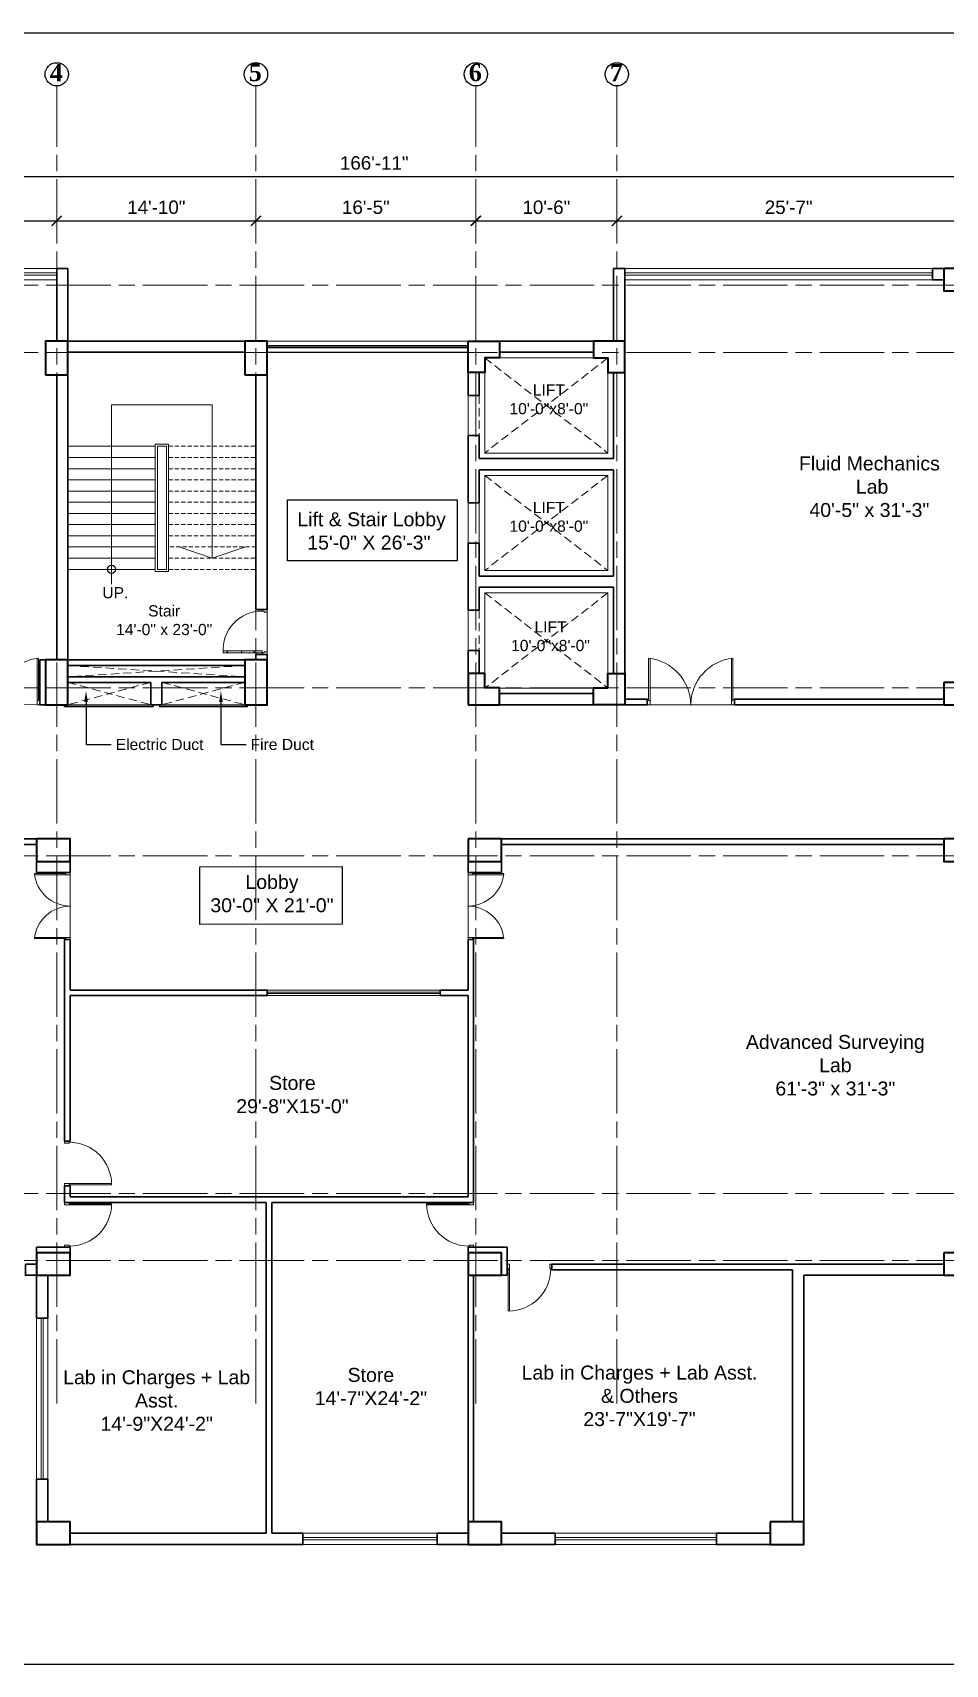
# Model space of a CAD drawing. Header units: inches. Extents: x -12 to 20935469, y -1604 to 24729220.
# Drawn here: x 20856712 to 20857528, y 24721123 to 24722582 of the extents above; entities that cross this region are included whole.
import ezdxf
from ezdxf import colors
from ezdxf.entities.mleader import LeaderData, LeaderLine
from ezdxf.math import Vec2, Vec3

# ---------------------------------------------------------------- set-up
doc = ezdxf.new("R2010")
doc.units = ezdxf.units.IN
doc.header["$LTSCALE"] = 0.03
doc.header["$MEASUREMENT"] = 0
doc.header["$PDMODE"] = 32
doc.header["$PDSIZE"] = 15
doc.linetypes.add('ACAD_ISO08W100', pattern=[36, 24, -3, 6, -3])
doc.linetypes.add('DASHED2', pattern=[0.375, 0.25, -0.125])
for name, color, linetype, lineweight in [('column', 1, 'Continuous', 40), ('Dim Line', 252, 'Continuous', 13), ('Door', 7, 'Continuous', 18), ('Dot', 253, 'Continuous', 0), ('Gas', 21, 'Continuous', 5), ('Grid Line', 252, 'Continuous', 18), ('Hatch', 253, 'Continuous', 15), ('Main Wall', 7, 'Continuous', 30), ('RAIL', 23, 'Continuous', 13), ('STAIR', 46, 'Continuous', 15), ('wind.', 150, 'Continuous', 20)]:
    doc.layers.add(name, color=color, linetype=linetype, lineweight=lineweight)
doc.layers.add('FUR', color=251, linetype='Continuous')
doc.layers.add('TEXT', color=7, linetype='Continuous')
doc.styles.add('2', font='swisscl.ttf')
doc.styles.add('RomanS', font='arial.ttf', dxfattribs={"height": 12})
doc.styles.get("Standard").update_dxf_attribs({"font": 'timesbd.ttf'})
doc.dimstyles.new('Aec_Arch_I', dxfattribs={"dimscale": 96, "dimtxt": 12, "dimasz": 0.09375, "dimexe": 0.125, "dimexo": 0.125, "dimgap": 0.0625, "dimtad": 1, "dimdec": 0, "dimzin": 3, "dimdsep": 46, "dimlunit": 4, "dimtxsty": 'RomanS', "dimblk1": 'ARCHTICK', "dimblk2": 'ARCHTICK', "dimsah": 1, "dimcen": 0.09375, "dimdle": 0.125, "dimadec": 0, "dimazin": 0, "dimtfac": 0.75, "dimtdec": 0, "dimtmove": 2, "dimatfit": 3, "dimldrblk": 'ARCHTICK', "dimfxl": 1, "dimfrac": 1, "dimtolj": 1, "dimtzin": 0, "dimarcsym": 0})

# ---------------------------------------------------------------- blocks, each defined once
blk = doc.blocks.new('Door_45')
at = {"layer": 'Door'}
for p, q in [((1.5, 5), (1.5, 44)), ((1.5, 40), (2.2, 40)), ((2.2, 40), (2.2, 39.5)), ((2.2, 39.5), (2.7, 39.5)), ((2.7, 39.5), (2.7, 40)), ((2.7, 40), (3.5, 40)), ((3.5, 44), (3.5, 5)), ((1.5, 25.8), (2.2, 25.8)), ((2.2, 25.8), (2.2, 25.3)), ((2.2, 25.3), (2.7, 25.3)), ((2.7, 25.8), (3.5, 25.8)), ((2.7, 25.3), (2.7, 25.8)), ((0, 0), (0, 5)), ((0, 5), (1.5, 5)), ((1.5, 12.6), (2.2, 12.6)), ((3.5, 5), (1.5, 5)), ((1.5, 5), (1.5, 3)), ((1.5, 3), (2.5, 3)), ((2.2, 12.6), (2.2, 13.1)), ((2.2, 13.1), (2.7, 13.1)), ((2.5, 3), (2.5, 0)), ((2.7, 13.1), (2.7, 12.6)), ((2.7, 12.6), (3.5, 12.6)), ((42.5, 3), (42.5, 0)), ((43.5, 3), (42.5, 3)), ((45, 5), (43.5, 5)), ((43.5, 5), (43.5, 3)), ((45, 0), (45, 5)), ((2.5, 0), (0, 0)), ((42.5, 0), (45, 0))]:
    blk.add_line(p, q, dxfattribs=at)
blk.add_arc((4.7, 5.3), 38.8, 359.6233, 94.6685, dxfattribs=at)
blk = doc.blocks.new('$D40')
at = {"layer": 'Door'}
for p, q in [((1, 4), (1, 42)), ((2, 0), (2, 42)), ((1, 5), (0, 5)), ((2, 0), (0, 0)), ((2, 4), (1, 4)), ((39, 4), (38, 4)), ((38, 4), (38, 0)), ((40, 0), (38, 0)), ((40, 5), (39, 5)), ((39, 5), (39, 4))]:
    blk.add_line(p, q, dxfattribs=at)
blk.add_arc((1, 4), 38, 0, 90, dxfattribs=at)
blk = doc.blocks.new('_ArchTick')
at = {"color": 0, "linetype": 'ByBlock', "lineweight": 35, "const_width": 0.15}
blk.add_lwpolyline([(-0.5, -0.5), (0.5, 0.5)], dxfattribs=at)
blk = doc.blocks.new('*D8')
at = {"layer": 'Defpoints', "color": 0, "transparency": 16777216}
for p in [(20831396.3, 24724578.2), (20831666.3, 24724578.2), (20831666.3, 24724578.2)]:
    blk.add_point(p, dxfattribs=at)
at = {"layer": 'Dim Line', "color": 0, "lineweight": -2, "transparency": 16777216}
blk.add_line((20831384.3, 24724578.2), (20831678.3, 24724578.2), dxfattribs=at)
at = {"layer": 'Dim Line', "color": 0, "lineweight": -2, "transparency": 16777216, "xscale": 9, "yscale": 9, "zscale": 9, "rotation": 180}
blk.add_blockref('_ArchTick', (20831396.3, 24724578.2), dxfattribs=at)
at = {"layer": 'Dim Line', "color": 0, "lineweight": -2, "transparency": 16777216, "xscale": 9, "yscale": 9, "zscale": 9}
blk.add_blockref('_ArchTick', (20831666.3, 24724578.2), dxfattribs=at)
at = {"layer": 'Dim Line', "color": 0, "transparency": 16777216, "insert": (20831531.3, 24724590.3), "char_height": 12, "attachment_point": 5, "style": 'RomanS'}
blk.add_mtext('\\A1;22\'-6"', dxfattribs=at)
blk = doc.blocks.new('*D9')
at = {"layer": 'Defpoints', "color": 0, "transparency": 16777216}
for p in [(20831666.3, 24724578.2), (20831844.3, 24724578.2), (20831844.3, 24724578.2)]:
    blk.add_point(p, dxfattribs=at)
at = {"layer": 'Dim Line', "color": 0, "lineweight": -2, "transparency": 16777216}
blk.add_line((20831654.3, 24724578.2), (20831856.3, 24724578.2), dxfattribs=at)
at = {"layer": 'Dim Line', "color": 0, "lineweight": -2, "transparency": 16777216, "xscale": 9, "yscale": 9, "zscale": 9, "rotation": 180}
blk.add_blockref('_ArchTick', (20831666.3, 24724578.2), dxfattribs=at)
at = {"layer": 'Dim Line', "color": 0, "lineweight": -2, "transparency": 16777216, "xscale": 9, "yscale": 9, "zscale": 9}
blk.add_blockref('_ArchTick', (20831844.3, 24724578.2), dxfattribs=at)
at = {"layer": 'Dim Line', "color": 0, "transparency": 16777216, "insert": (20831755.3, 24724590.3), "char_height": 12, "attachment_point": 5, "style": 'RomanS'}
blk.add_mtext('\\A1;14\'-10"', dxfattribs=at)
blk = doc.blocks.new('*D21')
at = {"layer": 'Defpoints', "color": 0, "transparency": 16777216}
for p in [(20831844.3, 24724578.2), (20832040.8, 24724578.2), (20832040.8, 24724578.2)]:
    blk.add_point(p, dxfattribs=at)
at = {"layer": 'Dim Line', "color": 0, "lineweight": -2, "transparency": 16777216}
for p, q in [((20831832.3, 24724578.2), (20832052.8, 24724578.2)), ((20831844.3, 24724566.2), (20831844.3, 24724566.2)), ((20832040.8, 24724566.2), (20832040.8, 24724566.2))]:
    blk.add_line(p, q, dxfattribs=at)
at = {"layer": 'Dim Line', "color": 0, "lineweight": -2, "transparency": 16777216, "xscale": 9, "yscale": 9, "zscale": 9, "rotation": 180}
blk.add_blockref('_ArchTick', (20831844.3, 24724578.2), dxfattribs=at)
at = {"layer": 'Dim Line', "color": 0, "lineweight": -2, "transparency": 16777216, "xscale": 9, "yscale": 9, "zscale": 9}
blk.add_blockref('_ArchTick', (20832040.8, 24724578.2), dxfattribs=at)
at = {"layer": 'Dim Line', "color": 0, "transparency": 16777216, "insert": (20831942.5, 24724590.3), "char_height": 12, "attachment_point": 5, "style": 'RomanS'}
blk.add_mtext('\\A1;16\'-5"', dxfattribs=at)
blk = doc.blocks.new('*D22')
at = {"layer": 'Defpoints', "color": 0, "transparency": 16777216}
for p in [(20832040.8, 24724578.2), (20832166.8, 24724578.2), (20832166.8, 24724578.2)]:
    blk.add_point(p, dxfattribs=at)
at = {"layer": 'Dim Line', "color": 0, "lineweight": -2, "transparency": 16777216}
for p, q in [((20832028.8, 24724578.2), (20832178.8, 24724578.2)), ((20832040.8, 24724566.2), (20832040.8, 24724566.2)), ((20832166.8, 24724566.2), (20832166.8, 24724566.2))]:
    blk.add_line(p, q, dxfattribs=at)
at = {"layer": 'Dim Line', "color": 0, "lineweight": -2, "transparency": 16777216, "xscale": 9, "yscale": 9, "zscale": 9, "rotation": 180}
blk.add_blockref('_ArchTick', (20832040.8, 24724578.2), dxfattribs=at)
at = {"layer": 'Dim Line', "color": 0, "lineweight": -2, "transparency": 16777216, "xscale": 9, "yscale": 9, "zscale": 9}
blk.add_blockref('_ArchTick', (20832166.8, 24724578.2), dxfattribs=at)
at = {"layer": 'Dim Line', "color": 0, "transparency": 16777216, "insert": (20832103.8, 24724590.3), "char_height": 12, "attachment_point": 5, "style": 'RomanS'}
blk.add_mtext('\\A1;10\'-6"', dxfattribs=at)
blk = doc.blocks.new('*D23')
at = {"layer": 'Defpoints', "color": 0, "transparency": 16777216}
for p in [(20832166.8, 24724578.2), (20832473.8, 24724578.2), (20832473.8, 24724578.2)]:
    blk.add_point(p, dxfattribs=at)
at = {"layer": 'Dim Line', "color": 0, "lineweight": -2, "transparency": 16777216}
for p, q in [((20832154.8, 24724578.2), (20832485.8, 24724578.2)), ((20832166.8, 24724566.2), (20832166.8, 24724566.2)), ((20832473.8, 24724566.2), (20832473.8, 24724566.2))]:
    blk.add_line(p, q, dxfattribs=at)
at = {"layer": 'Dim Line', "color": 0, "lineweight": -2, "transparency": 16777216, "xscale": 9, "yscale": 9, "zscale": 9, "rotation": 180}
blk.add_blockref('_ArchTick', (20832166.8, 24724578.2), dxfattribs=at)
at = {"layer": 'Dim Line', "color": 0, "lineweight": -2, "transparency": 16777216, "xscale": 9, "yscale": 9, "zscale": 9}
blk.add_blockref('_ArchTick', (20832473.8, 24724578.2), dxfattribs=at)
at = {"layer": 'Dim Line', "color": 0, "transparency": 16777216, "insert": (20832320.3, 24724590.3), "char_height": 12, "attachment_point": 5, "style": 'RomanS'}
blk.add_mtext('\\A1;25\'-7"', dxfattribs=at)
blk = doc.blocks.new('*D13')
at = {"layer": 'Defpoints', "color": 0, "transparency": 16777216}
for p in [(20830948.3, 24724610.7), (20832951.8, 24724617.8), (20832951.8, 24724610.7)]:
    blk.add_point(p, dxfattribs=at)
at = {"layer": 'Dim Line', "color": 0, "lineweight": -2, "transparency": 16777216}
for p, q in [((20830948.3, 24724622.7), (20830948.3, 24724629.8)), ((20832951.8, 24724622.7), (20832951.8, 24724629.8)), ((20830936.3, 24724617.8), (20832963.8, 24724617.8))]:
    blk.add_line(p, q, dxfattribs=at)
at = {"layer": 'Dim Line', "color": 0, "lineweight": -2, "transparency": 16777216, "xscale": 9, "yscale": 9, "zscale": 9, "rotation": 180}
blk.add_blockref('_ArchTick', (20830948.3, 24724617.8), dxfattribs=at)
at = {"layer": 'Dim Line', "color": 0, "lineweight": -2, "transparency": 16777216, "xscale": 9, "yscale": 9, "zscale": 9}
blk.add_blockref('_ArchTick', (20832951.8, 24724617.8), dxfattribs=at)
at = {"layer": 'Dim Line', "color": 0, "transparency": 16777216, "insert": (20831950, 24724629.9), "char_height": 12, "attachment_point": 5, "style": 'RomanS'}
blk.add_mtext('\\A1;166\'-11"', dxfattribs=at)
blk = doc.blocks.new('A$C36295410')
at = {"layer": 'Door'}
for p, q in [((1, 4), (1, 32)), ((2, 0), (2, 32)), ((58, 0), (58, 32)), ((59, 4), (59, 32)), ((1, 5), (0, 5)), ((2, 4), (1, 4)), ((58, 4), (59, 4)), ((59, 5), (60, 5)), ((2, 0), (0, 0)), ((58, 0), (60, 0))]:
    blk.add_line(p, q, dxfattribs=at)
for centre, start, end in [((-2.5, -0.3), 0.5906, 83.7783), ((62.5, -0.3), 96.2217, 179.4094)]:
    blk.add_arc(centre, 32.5, start, end, dxfattribs=at)
blk = doc.blocks.new('fff')
at = {"layer": 'Grid Line', "color": 252, "linetype": 'ACAD_ISO08W100', "lineweight": 9, "ltscale": 80, "true_color": 0x939598}
for p, q in [((20831666.3, 24723521.1), (20831666.3, 24724698.8)), ((20831844.3, 24723521.1), (20831844.3, 24724698.8)), ((20832040.8, 24723521.1), (20832040.8, 24724698.8)), ((20832166.8, 24723521.1), (20832166.8, 24724698.8)), ((20833096.9, 24724520.6), (20830726.1, 24724520.6)), ((20833096.9, 24724460.6), (20830726.1, 24724460.6)), ((20833096.9, 24724160.7), (20830726.1, 24724160.7)), ((20833096.9, 24724010.7), (20830726.1, 24724010.7)), ((20833096.9, 24723708.7), (20830726.1, 24723708.7)), ((20833096.9, 24723648.8), (20830726.1, 24723648.8))]:
    blk.add_line(p, q, dxfattribs=at)
at = {"layer": 'Dim Line'}
for base, p1, p2, picture, middle in [((20832951.7523, 24724617.8128), (20830948.3088, 24724610.7482), (20832951.7523, 24724610.7482), '*D13', (20831950.0306, 24724629.9397)), ((20831666.3, 24724578.2), (20831396.3, 24724578.2), (20831666.3, 24724578.2), '*D8', (20831531.3, 24724590.3)), ((20831844.3, 24724578.2), (20831666.3, 24724578.2), (20831844.3, 24724578.2), '*D9', (20831755.3, 24724590.3)), ((20832040.7792, 24724578.1666), (20831844.25, 24724578.1666), (20832040.7792, 24724578.1666), '*D21', (20831942.5146, 24724590.2934)), ((20832166.8, 24724578.2), (20832040.8, 24724578.2), (20832166.8, 24724578.2), '*D22', (20832103.8, 24724590.3)), ((20832473.8, 24724578.2), (20832166.8, 24724578.2), (20832473.8, 24724578.2), '*D23', (20832320.3, 24724590.3))]:
    dim = blk.add_linear_dim(base=base, p1=p1, p2=p2, dimstyle='Aec_Arch_I', dxfattribs=at)
    dim.commit()
    dim.dimension.update_dxf_attribs({"geometry": picture, "text_midpoint": middle})

msp = doc.modelspace()

# ---------------------------------------------------------------- linework, layer by layer
msp.add_line((20856922, 24722296), (20857101.5, 24722296))
for points in [[(20856940.1, 24722164.1), (20857091.7, 24722164.1), (20857091.7, 24722109.5), (20856940.1, 24722109.5)], [(20856740.9, 24721981), (20856820.2, 24721981), (20856820.2, 24721979), (20856740.9, 24721979)], [(20856826, 24721981), (20856904.2, 24721981), (20856904.2, 24721979), (20856826, 24721979)], [(20856861.9, 24721836), (20856989.1, 24721836.4), (20856989.1, 24721784.9), (20856861.9, 24721784.5)]]:
    msp.add_lwpolyline(points, close=True)
msp.add_circle((20856783, 24722102), 3.61)
at = {"layer": 'column', "lineweight": 40, "ltscale": 20}
for points in [[(20857526.5, 24722370.9), (20857526.5, 24722350.9), (20857556.5, 24722350.9), (20857556.5, 24722370.9)], [(20856724, 24722276), (20856744, 24722276), (20856744, 24722306), (20856724, 24722306)], [(20856902, 24722276), (20856922, 24722276), (20856922, 24722306), (20856902, 24722306)], [(20856724, 24721981), (20856744, 24721981), (20856744, 24722021), (20856724, 24722021)], [(20856902, 24721981), (20856922, 24721981), (20856922, 24722021), (20856902, 24722021)], [(20857526.5, 24722001), (20857526.5, 24721981), (20857556.5, 24721981), (20857556.5, 24722001)], [(20856716, 24721861), (20856716, 24721841), (20856746, 24721841), (20856746, 24721861)], [(20857101.5, 24721861), (20857101.5, 24721841), (20857131.5, 24721841), (20857131.5, 24721861)], [(20857526.5, 24721861), (20857526.5, 24721841), (20857556.5, 24721841), (20857556.5, 24721861)], [(20856716, 24721491), (20856716, 24721471), (20856746, 24721471), (20856746, 24721491)], [(20857101.5, 24721491), (20857101.5, 24721471), (20857131.5, 24721471), (20857131.5, 24721491)], [(20857526.5, 24721491), (20857526.5, 24721471), (20857556.5, 24721471), (20857556.5, 24721491)], [(20856716, 24721250.5), (20856716, 24721230.5), (20856746, 24721230.5), (20856746, 24721250.5)], [(20857101.5, 24721250.5), (20857101.5, 24721230.5), (20857131.5, 24721230.5), (20857131.5, 24721250.5)], [(20857371.5, 24721250.5), (20857371.5, 24721230.5), (20857401.5, 24721230.5), (20857401.5, 24721250.5)]]:
    msp.add_lwpolyline(points, close=True, dxfattribs=at)
for points in [[(20857101.5, 24722306), (20857129.5, 24722306), (20857129.5, 24722291), (20857116.5, 24722291), (20857116.5, 24722278), (20857101.5, 24722278), (20857101.5, 24722306)], [(20857241.5, 24722306), (20857213.5, 24722306), (20857213.5, 24722291), (20857226.5, 24722291), (20857226.5, 24722278), (20857241.5, 24722278), (20857241.5, 24722306)], [(20857101.5, 24721981), (20857129.5, 24721981), (20857129.5, 24721996), (20857116.5, 24721996), (20857116.5, 24722009), (20857101.5, 24722009), (20857101.5, 24721981)], [(20857241.5, 24721981), (20857213.5, 24721981), (20857213.5, 24721996), (20857226.5, 24721996), (20857226.5, 24722009), (20857241.5, 24722009), (20857241.5, 24721981)]]:
    msp.add_lwpolyline(points, dxfattribs=at)
at = {"layer": 'Defpoints'}
msp.add_lwpolyline([(20855761.5, 24722581.7), (20858200.3, 24722581.7), (20858200.3, 24721123.2), (20855761.5, 24721123.2)], close=True, dxfattribs=at)
at = {"layer": 'Door'}
for p, q in [((20856716.4, 24721981), (20856716.4, 24722022.6)), ((20856717.7, 24721984.7), (20856717.7, 24722022.6)), ((20857262.8, 24721984.7), (20857262.8, 24722022.6)), ((20857264.1, 24721981), (20857264.1, 24722022.6)), ((20857336.9, 24721981), (20857336.9, 24722022.6)), ((20857338.2, 24721984.7), (20857338.2, 24722022.6)), ((20856717.7, 24721986), (20856719, 24721986)), ((20857262.8, 24721986), (20857261.5, 24721986)), ((20857338.2, 24721986), (20857339.5, 24721986)), ((20856716.4, 24721984.7), (20856717.7, 24721984.7)), ((20856716.4, 24721981), (20856719, 24721981)), ((20857264.1, 24721981), (20857261.5, 24721981)), ((20857264.1, 24721984.7), (20857262.8, 24721984.7)), ((20857336.9, 24721984.7), (20857338.2, 24721984.7)), ((20857336.9, 24721981), (20857339.5, 24721981))]:
    msp.add_line(p, q, dxfattribs=at)
for centre, start, end in [((20856722.3, 24721980.6), 96.2217, 179.4094), ((20857258.2, 24721980.6), 0.5906, 83.7783), ((20857342.8, 24721980.6), 96.2217, 179.4094)]:
    msp.add_arc(centre, 42.3, start, end, dxfattribs=at)
at = {"layer": 'Dot', "linetype": 'DASHED2', "lineweight": 0, "ltscale": 1000}
for p, q in [((20857116.4, 24722291), (20857226.5, 24722206)), ((20857226.5, 24722291), (20857116.4, 24722206)), ((20857111.5, 24722257.5), (20857111.5, 24722221.5)), ((20857116.4, 24722186), (20857226.5, 24722101)), ((20857226.5, 24722186), (20857116.4, 24722101)), ((20857101.5, 24722161.5), (20857101.5, 24722125.5)), ((20857116.5, 24722081), (20857226.5, 24721995.9)), ((20857226.5, 24722081), (20857116.5, 24721995.9)), ((20857101.5, 24722065.5), (20857101.5, 24722029.5)), ((20857111.5, 24722065.5), (20857111.5, 24722029.5)), ((20856744, 24722016), (20856902, 24722006)), ((20856902, 24722016), (20856744, 24722006)), ((20856818, 24722001), (20856744, 24721981)), ((20856744, 24722001), (20856818, 24721981)), ((20856828, 24722001), (20856902, 24721981)), ((20856902, 24722001), (20856828, 24721981))]:
    msp.add_line(p, q, dxfattribs=at)
at = {"layer": 'Gas', "color": 0, "lineweight": 5}
for points in [[(20857116.4, 24722206), (20857226.5, 24722206), (20857226.5, 24722291), (20857116.4, 24722291)], [(20856834, 24722100), (20856822, 24722100), (20856822, 24722214), (20856834, 24722214)], [(20856832, 24722102), (20856824, 24722102), (20856824, 24722212), (20856832, 24722212)], [(20857116.4, 24722101), (20857226.5, 24722101), (20857226.5, 24722186), (20857116.4, 24722186)], [(20857116.5, 24721995.9), (20857226.5, 24721995.9), (20857226.5, 24722081), (20857116.5, 24722081)]]:
    msp.add_lwpolyline(points, close=True, dxfattribs=at)
at = {"layer": 'Hatch', "lineweight": 0}
msp.add_line((20857101.5, 24722257.5), (20857101.5, 24722221.5), dxfattribs=at)
at = {"layer": 'Main Wall'}
for p, q in [((20856734, 24722370.9), (20856744, 24722370.9)), ((20856734, 24722306), (20856734, 24722370.9)), ((20856744, 24722306), (20856744, 24722370.9)), ((20857231.5, 24722370.9), (20857241.5, 24722370.9)), ((20857231.5, 24722306), (20857231.5, 24722370.9)), ((20857241.5, 24722306), (20857241.5, 24722370.9)), ((20856744, 24722306), (20856902, 24722306)), ((20856744, 24722295.9), (20856744, 24722296)), ((20856744, 24722296), (20856902, 24722296)), ((20857129.5, 24722306), (20857231.5, 24722306)), ((20857129.5, 24722296), (20857213.5, 24722296)), ((20856744, 24722021), (20856744, 24722280)), ((20857241.5, 24722009), (20857241.5, 24722278)), ((20856734, 24722021), (20856734, 24722276)), ((20856912, 24722276), (20856912, 24722066)), ((20856922, 24722276), (20856922, 24722066)), ((20857111.5, 24722201), (20857231.5, 24722201)), ((20857111.5, 24722191), (20857231.5, 24722191)), ((20857111.5, 24722096), (20857231.5, 24722096)), ((20857111.5, 24722086), (20857231.5, 24722086)), ((20856922, 24722066), (20856912, 24722066)), ((20856902, 24722021), (20856744, 24722021)), ((20856902, 24722016), (20856744, 24722016)), ((20856912, 24722026), (20856912, 24722021)), ((20856922, 24722026), (20856912, 24722026)), ((20856922, 24722026), (20856922, 24722021)), ((20856902, 24722006), (20856744, 24722006)), ((20856818, 24722001), (20856744, 24722001)), ((20856818, 24722001), (20856818, 24721981)), ((20856902, 24722001), (20856828, 24722001)), ((20856828, 24722001), (20856828, 24721981)), ((20857261.5, 24721986), (20857241.5, 24721986)), ((20857261.5, 24721981), (20857261.5, 24721986)), ((20857526.5, 24721986), (20857339.5, 24721986)), ((20857339.5, 24721981), (20857339.5, 24721986)), ((20856818, 24721981), (20856828, 24721981)), ((20857129.5, 24721981), (20857213.5, 24721981)), ((20857261.5, 24721981), (20857241.5, 24721981)), ((20857526.5, 24721981), (20857339.5, 24721981)), ((20857131.5, 24721861), (20857526.5, 24721861)), ((20857131.5, 24721856), (20857526.5, 24721856)), ((20856716, 24721841), (20856716, 24721831)), ((20856746, 24721831), (20856746, 24721841)), ((20857101.5, 24721841), (20857101.5, 24721831)), ((20857131.5, 24721841), (20857131.5, 24721831)), ((20856746, 24721831), (20856716, 24721831)), ((20857101.5, 24721831), (20857131.5, 24721831)), ((20856741, 24721591), (20856741, 24721771)), ((20856746, 24721771), (20856741, 24721771)), ((20856746, 24721726), (20856746, 24721771)), ((20857101.5, 24721771), (20857101.5, 24721726)), ((20857101.5, 24721771), (20857106.5, 24721771)), ((20857106.5, 24721771), (20857106.5, 24721536)), ((20856746, 24721726), (20856922, 24721726)), ((20856922, 24721721), (20856922, 24721726)), ((20857076.7, 24721726), (20857101.5, 24721726)), ((20857076.7, 24721721), (20857076.7, 24721726)), ((20856746, 24721591), (20856746, 24721721)), ((20856746, 24721721), (20856922, 24721721)), ((20857076.7, 24721721), (20857101.5, 24721721)), ((20857101.5, 24721721), (20857101.5, 24721541)), ((20856741, 24721591), (20856746, 24721591)), ((20856741, 24721541), (20856741, 24721551)), ((20856741, 24721551), (20856746, 24721551)), ((20856746, 24721551), (20856746, 24721541)), ((20856741, 24721536), (20856741, 24721541)), ((20856741, 24721536), (20856921.2, 24721536)), ((20856746, 24721541), (20857101.5, 24721541)), ((20856921.2, 24721536), (20856921.2, 24721240.5)), ((20856926.2, 24721536), (20857106.5, 24721536)), ((20856926.2, 24721536), (20856926.2, 24721240.5)), ((20856716, 24721491), (20856716, 24721496)), ((20856716, 24721496), (20856746, 24721496)), ((20856746, 24721491), (20856746, 24721496)), ((20857101.5, 24721491), (20857101.5, 24721496)), ((20857101.5, 24721496), (20857136.5, 24721496)), ((20857136.5, 24721496), (20857136.5, 24721471)), ((20857526.5, 24721481), (20857176.5, 24721481)), ((20857176.5, 24721481), (20857176.5, 24721476)), ((20857391.5, 24721476), (20857176.5, 24721476)), ((20857391.5, 24721476), (20857391.5, 24721250.5)), ((20856716, 24721432.8), (20856716, 24721471)), ((20856726, 24721432.8), (20856726, 24721471)), ((20857101.5, 24721471), (20857101.5, 24721250.5)), ((20857106.5, 24721471), (20857106.5, 24721250.5)), ((20857136.5, 24721471), (20857131.5, 24721471)), ((20857526.5, 24721471), (20857401.5, 24721471)), ((20857401.5, 24721471), (20857401.5, 24721250.5)), ((20856716, 24721432.8), (20856726, 24721432.8)), ((20856716, 24721250.5), (20856716, 24721288.8)), ((20856716, 24721288.8), (20856726, 24721288.8)), ((20856726, 24721250.5), (20856726, 24721288.8)), ((20856921.2, 24721240.5), (20856746, 24721240.5)), ((20856953.9, 24721230.5), (20856746, 24721230.5)), ((20856953.9, 24721240.5), (20856926.2, 24721240.5)), ((20856953.9, 24721240.5), (20856953.9, 24721230.5)), ((20857101.5, 24721240.5), (20857073.9, 24721240.5)), ((20857073.9, 24721240.5), (20857073.9, 24721230.5)), ((20857101.5, 24721230.5), (20857073.9, 24721230.5)), ((20857111.5, 24721230.5), (20857179.5, 24721230.5)), ((20857131.5, 24721240.5), (20857179.5, 24721240.5)), ((20857179.5, 24721240.5), (20857179.5, 24721230.5)), ((20857323.5, 24721240.5), (20857371.5, 24721240.5)), ((20857323.5, 24721240.5), (20857323.5, 24721230.5)), ((20857323.5, 24721230.5), (20857371.5, 24721230.5))]:
    msp.add_line(p, q, dxfattribs=at)
at = {"layer": 'Main Wall', "lineweight": 13}
msp.add_line((20857111.5, 24722161.5), (20857111.5, 24722125.5), dxfattribs=at)
at = {"layer": 'Main Wall', "lineweight": 30}
msp.add_lwpolyline([(20857516.5, 24722370.9), (20857526.5, 24722370.9), (20857526.5, 24722360.9), (20857516.5, 24722360.9)], close=True, dxfattribs=at)
at = {"layer": 'Main Wall'}
for points in [[(20857101.5, 24722278), (20857101.5, 24722257.5), (20857111.5, 24722257.5)], [(20857111.5, 24722278), (20857111.5, 24722257.5)], [(20857231.5, 24722201), (20857231.5, 24722278)], [(20857111.5, 24722221.5), (20857101.5, 24722221.5), (20857101.5, 24722161.5), (20857111.5, 24722161.5)], [(20857111.5, 24722221.5), (20857111.5, 24722201)], [(20857111.5, 24722191), (20857111.5, 24722161.5)], [(20857231.5, 24722096), (20857231.5, 24722191)], [(20857111.5, 24722125.5), (20857101.5, 24722125.5), (20857101.5, 24722065.5), (20857111.5, 24722065.5)], [(20857111.5, 24722125.5), (20857111.5, 24722096)], [(20857111.5, 24722086), (20857111.5, 24722065.5)], [(20857231.5, 24722009), (20857231.5, 24722086)], [(20857111.5, 24722029.5), (20857101.5, 24722029.5), (20857101.5, 24722009), (20857101.5, 24722009)], [(20857111.5, 24722029.5), (20857111.5, 24722009)], [(20857129.5, 24721991), (20857213.5, 24721991)], [(20856479, 24721861), (20856716, 24721861)], [(20856479, 24721856), (20856716, 24721856)]]:
    msp.add_lwpolyline(points, dxfattribs=at)
for points in [[(20856719, 24722021), (20856724, 24722021), (20856724, 24721981), (20856719, 24721981)], [(20856706, 24721481), (20856716, 24721481), (20856716, 24721471), (20856706, 24721471)]]:
    msp.add_lwpolyline(points, close=True, dxfattribs=at)
at = {"layer": 'RAIL', "lineweight": 9}
for p, q in [((20856783, 24722088.9), (20856783, 24722249)), ((20856783, 24722249), (20856873, 24722249)), ((20856873, 24722249), (20856873, 24722112)), ((20856843, 24722122), (20856873, 24722112)), ((20856873, 24722112), (20856903, 24722122))]:
    msp.add_line(p, q, dxfattribs=at)
at = {"layer": 'STAIR', "color": 32, "lineweight": 5}
for p, q in [((20856744, 24722212), (20856822, 24722212)), ((20856744, 24722202), (20856822, 24722202)), ((20856744, 24722192), (20856822, 24722192)), ((20856744, 24722182), (20856822, 24722182)), ((20856744, 24722172), (20856822, 24722172)), ((20856744, 24722162), (20856822, 24722162)), ((20856744, 24722152), (20856822, 24722152)), ((20856744, 24722142), (20856822, 24722142)), ((20856744, 24722132), (20856822, 24722132)), ((20856744, 24722122), (20856822, 24722122)), ((20856744, 24722112), (20856822, 24722112)), ((20856744, 24722102), (20856822, 24722102))]:
    msp.add_line(p, q, dxfattribs=at)
at = {"layer": 'STAIR', "color": 32, "linetype": 'DASHED2', "lineweight": 5, "ltscale": 500}
for p, q in [((20856834, 24722212), (20856912, 24722212)), ((20856834, 24722202), (20856912, 24722202)), ((20856834, 24722192), (20856912, 24722192)), ((20856834, 24722182), (20856912, 24722182)), ((20856834, 24722172), (20856912, 24722172)), ((20856834, 24722162), (20856912, 24722162)), ((20856834, 24722152), (20856912, 24722152)), ((20856834, 24722142), (20856912, 24722142)), ((20856834, 24722132), (20856912, 24722132)), ((20856912, 24722122), (20856834, 24722122)), ((20856852, 24722122), (20856912, 24722122)), ((20856834, 24722112), (20856912, 24722112)), ((20856834, 24722102), (20856912, 24722102))]:
    msp.add_line(p, q, dxfattribs=at)
at = {"layer": 'TEXT'}
for centre in [(20856734, 24722544.5), (20856912, 24722544.5), (20857108.5, 24722544.5), (20857234.5, 24722544.5)]:
    msp.add_circle(centre, 10.4, dxfattribs=at)
at = {"layer": 'wind.', "lineweight": 5}
for p, q in [((20856489, 24722370.9), (20856734, 24722370.9)), ((20856489, 24722366.9), (20856734, 24722366.9)), ((20856489, 24722364.9), (20856734, 24722364.9)), ((20857241.5, 24722370.9), (20857516.5, 24722370.9)), ((20857241.5, 24722366.9), (20857516.5, 24722366.9)), ((20857241.5, 24722364.9), (20857516.5, 24722364.9)), ((20856489, 24722360.9), (20856734, 24722360.9)), ((20857241.5, 24722360.9), (20857516.5, 24722360.9)), ((20856922, 24722306), (20857101.5, 24722306)), ((20856922, 24722302), (20857101.5, 24722302)), ((20856922, 24722301), (20857101.5, 24722301)), ((20856922, 24722300), (20857101.5, 24722300)), ((20856922, 24721726), (20857076.7, 24721726)), ((20856922, 24721724), (20857076.7, 24721724)), ((20856922, 24721723), (20857076.7, 24721723)), ((20856922, 24721721), (20857076.7, 24721721)), ((20856716, 24721288.8), (20856716, 24721432.8)), ((20856720, 24721288.8), (20856720, 24721432.8)), ((20856722, 24721288.8), (20856722, 24721432.8)), ((20856726, 24721432.8), (20856726, 24721288.8)), ((20857073.9, 24721240.5), (20856953.9, 24721240.5)), ((20857073.9, 24721236.5), (20856953.9, 24721236.5)), ((20857073.9, 24721234.5), (20856953.9, 24721234.5)), ((20857073.9, 24721230.5), (20856953.9, 24721230.5)), ((20857179.5, 24721240.5), (20857323.5, 24721240.5)), ((20857179.5, 24721236.5), (20857323.5, 24721236.5)), ((20857179.5, 24721234.5), (20857323.5, 24721234.5)), ((20857179.5, 24721230.5), (20857323.5, 24721230.5))]:
    msp.add_line(p, q, dxfattribs=at)
at = {"layer": 'wind.'}
for p, q in [((20856716, 24721477), (20856716, 24721477)), ((20856716, 24721475), (20856716, 24721475))]:
    msp.add_line(p, q, dxfattribs=at)
at = {"layer": 'wind.', "lineweight": 5}
msp.add_lwpolyline([(20856100, 24721981.2), (20856922, 24721981), (20856922, 24722296), (20857101.5, 24722296), (20857101.5, 24721981), (20857935.5, 24721981), (20857935.5, 24721861), (20857101.5, 24721861), (20857101.5, 24721726), (20856746, 24721726), (20856746, 24721861), (20856100, 24721861), (20856100, 24721981.2)], dxfattribs=at)

# ---------------------------------------------------------------- block references
msp.add_blockref('fff', (25067.7, -2164.7))
at = {"layer": 'Door', "color": 250, "ltscale": 20, "xscale": 0.8888888888759539, "yscale": 0.8888888888759539, "zscale": 0.8888888888759539, "rotation": 90.00000000000001}
msp.add_blockref('Door_45', (20856921.9, 24722026), dxfattribs=at)
at = {"layer": 'Door', "xscale": -1}
for p, rotation in [((20856741, 24721551), 270), ((20857106.5, 24721536), 90), ((20857136.5, 24721481), 180)]:
    msp.add_blockref('$D40', p, dxfattribs=dict(at, rotation=rotation))
at = {"layer": 'Door', "rotation": 270}
msp.add_blockref('$D40', (20856741, 24721536), dxfattribs=at)
at = {"layer": 'FUR', "rotation": 90.00000000000001}
msp.add_blockref('A$C36295410', (20856746, 24721771), dxfattribs=at)
at = {"layer": 'FUR', "xscale": -1, "rotation": 270}
msp.add_blockref('A$C36295410', (20857101.5, 24721771), dxfattribs=at)

# ---------------------------------------------------------------- texts
at = {"layer": 'TEXT', "char_height": 15.44, "width": 227.458, "attachment_point": 8, "rotation": 0}
for s, insert in [('\\A1;4', (20856733.5, 24722538.2)), ('\\A1;5', (20856911.4, 24722538.2)), ('\\A1;6', (20857108, 24722538.2)), ('\\A1;7', (20857234, 24722538.2))]:
    msp.add_mtext(s, dxfattribs=dict(at, insert=insert))
at = {"layer": 'TEXT', "color": 250, "lineweight": 30, "ltscale": 20, "char_height": 10, "attachment_point": 1, "style": '2'}
for width, insert in [(748.022, (20856799.7, 24722267.3)), (748.022, (20856799.7, 24722162.3)), (72.173, (20857139.1, 24722055.6))]:
    msp.add_mtext_dynamic_manual_height_columns('\\pxqc;{\\fArial|b0|i0|c0|p34;\\C256;LIFT\\P10\'-0"x8\'-0"}', width=width, gutter_width=0.5, heights=[0], dxfattribs=dict(at, insert=insert))
at = {"layer": 'TEXT', "color": 30, "lineweight": 5, "ltscale": 20, "attachment_point": 2, "style": '2'}
for s, width, gutter_width, insert, char_height in [('\\pxsm1;{\\fArial|b0|i0|c0|p34;\\C0;Fluid Mechanics\\P Lab \\P40\'-5" x 31\'-3" }', 276.855, 0.75, (20857460.1, 24722202.9), 12.476), ('\\pxsm1,qc;{\\fArial|b0|i0|c0|p34;\\C0; Lift & Stair Lobby\\P15\'-0" X 26\'-3" }', 146.388, 0.75, (20857012.9, 24722153), 12.476), ('{\\fArial|b0|i0|c0|p34;\\C0;UP.}', 104.76, 0.5, (20856786.4, 24722086.1), 10), ('\\pxsm1;{\\fArial|b0|i0|c0|p34;\\C0;Stair\\P14\'-0" x 23\'-0"  }', 114.807, 0.282, (20856830, 24722069.9), 10), ('\\pxsm1,qc;{\\fArial|b0|i0|c0|p34;\\C0;Lobby\\P30\'-0" X 21\'-0" }', 146.388, 0.75, (20856926.3, 24721828.8), 12.476), ('\\pxsm1;{\\fArial|b0|i0|c0|p34;\\C0;Advanced Surveying \\PLab\\P61\'-3" x 31\'-3" }', 216.601, 0.75, (20857429.7, 24721685.8), 12.476), ('{\\fArial|b0|i0|c0|p34;\\C0;Store\\P29\'-8"X15\'-0"}', 104.76, 0.5, (20856944.6, 24721649.2), 12.476), ('{\\fArial|b0|i0|c0|p34;\\C0;Store\\P14\'-7"X24\'-2"}', 104.76, 0.5, (20857014.7, 24721388.2), 12.476), ('{\\fArial|b0|i0|c0|p34;\\C0;Lab in Charges + Lab Asst.\\P& Others \\P23\'-7"X19\'-7"}', 267.846, 0.5, (20857254.7, 24721390.3), 12.476), ('{\\fArial|b0|i0|c0|p34;\\C0;Lab in Charges + Lab Asst. \\P14\'-9"X24\'-2"}', 169.717, 0.5, (20856823.3, 24721386.1), 12.476)]:
    msp.add_mtext_dynamic_manual_height_columns(s, width=width, gutter_width=gutter_width, heights=[0], dxfattribs=dict(at, insert=insert, char_height=char_height))

# ---------------------------------------------------------------- leaders
at = {"layer": 'TEXT', "lineweight": 5, "ltscale": 20}
ml = msp.add_multileader_mtext('Standard', dxfattribs=at)
ml.set_content('{\\fArial|b0|i0|c0|p34; Electric Duct}', color=256)
ml.set_leader_properties()
ml.build(insert=Vec2(0, 0))
ml.multileader.update_dxf_attribs({"text_right_attachment_type": 6, "dogleg_length": 0.36, "arrow_head_size": 10})
ctx = ml.context
ctx.base_point, ctx.char_height, ctx.arrow_head_size, ctx.landing_gap_size, ctx.plane_origin = Vec3(20856782.7, 24721945.4), 10, 10, 0.09, Vec3(20856760.2, 24721993.3)
ctx.right_attachment = 6
notes = []
notes.append((ctx, [(0, (1, 1, 0), (20856760.2, 24721945.4), (1, 0), 22.5, [(0, [(20856760.2, 24721993.3)], 0, [])])]))
ctx.mtext.insert, ctx.mtext.width, ctx.mtext.defined_height, ctx.mtext.flow_direction = Vec3(20856782.8, 24721950.5), 232.704, 29.8, 5
ml = msp.add_multileader_mtext('Standard', dxfattribs=at)
ml.set_content('{\\fArial|b0|i0|c0|p34; Fire Duct}', color=256)
ml.set_leader_properties()
ml.build(insert=Vec2(0, 0))
ml.multileader.update_dxf_attribs({"text_right_attachment_type": 6, "dogleg_length": 0.36, "arrow_head_size": 10})
ctx = ml.context
ctx.base_point, ctx.char_height, ctx.arrow_head_size, ctx.landing_gap_size, ctx.plane_origin = Vec3(20856903.2, 24721945.4), 10, 10, 0.09, Vec3(20856880.7, 24721993.3)
ctx.right_attachment = 6
notes.append((ctx, [(0, (1, 1, 0), (20856880.7, 24721945.4), (1, 0), 22.5, [(0, [(20856880.7, 24721993.3)], 0, [])])]))
ctx.mtext.insert, ctx.mtext.width, ctx.mtext.defined_height, ctx.mtext.flow_direction = Vec3(20856903.3, 24721950.5), 232.704, 29.8, 5
for ctx, leaders in notes:
    for number, flags, end, landing, length, lines in leaders:
        leader = LeaderData()
        leader.index, (leader.has_last_leader_line, leader.has_dogleg_vector, leader.attachment_direction) = number, flags
        leader.last_leader_point, leader.dogleg_vector, leader.dogleg_length = Vec3(end), Vec3(landing), length
        for number, points, colour, breaks in lines:
            line = LeaderLine()
            line.index, line.vertices, line.color, line.breaks = number, Vec3.list(points), colors.encode_raw_color(colour), breaks
            leader.lines.append(line)
        ctx.leaders.append(leader)

doc.saveas('drawing.dxf')
